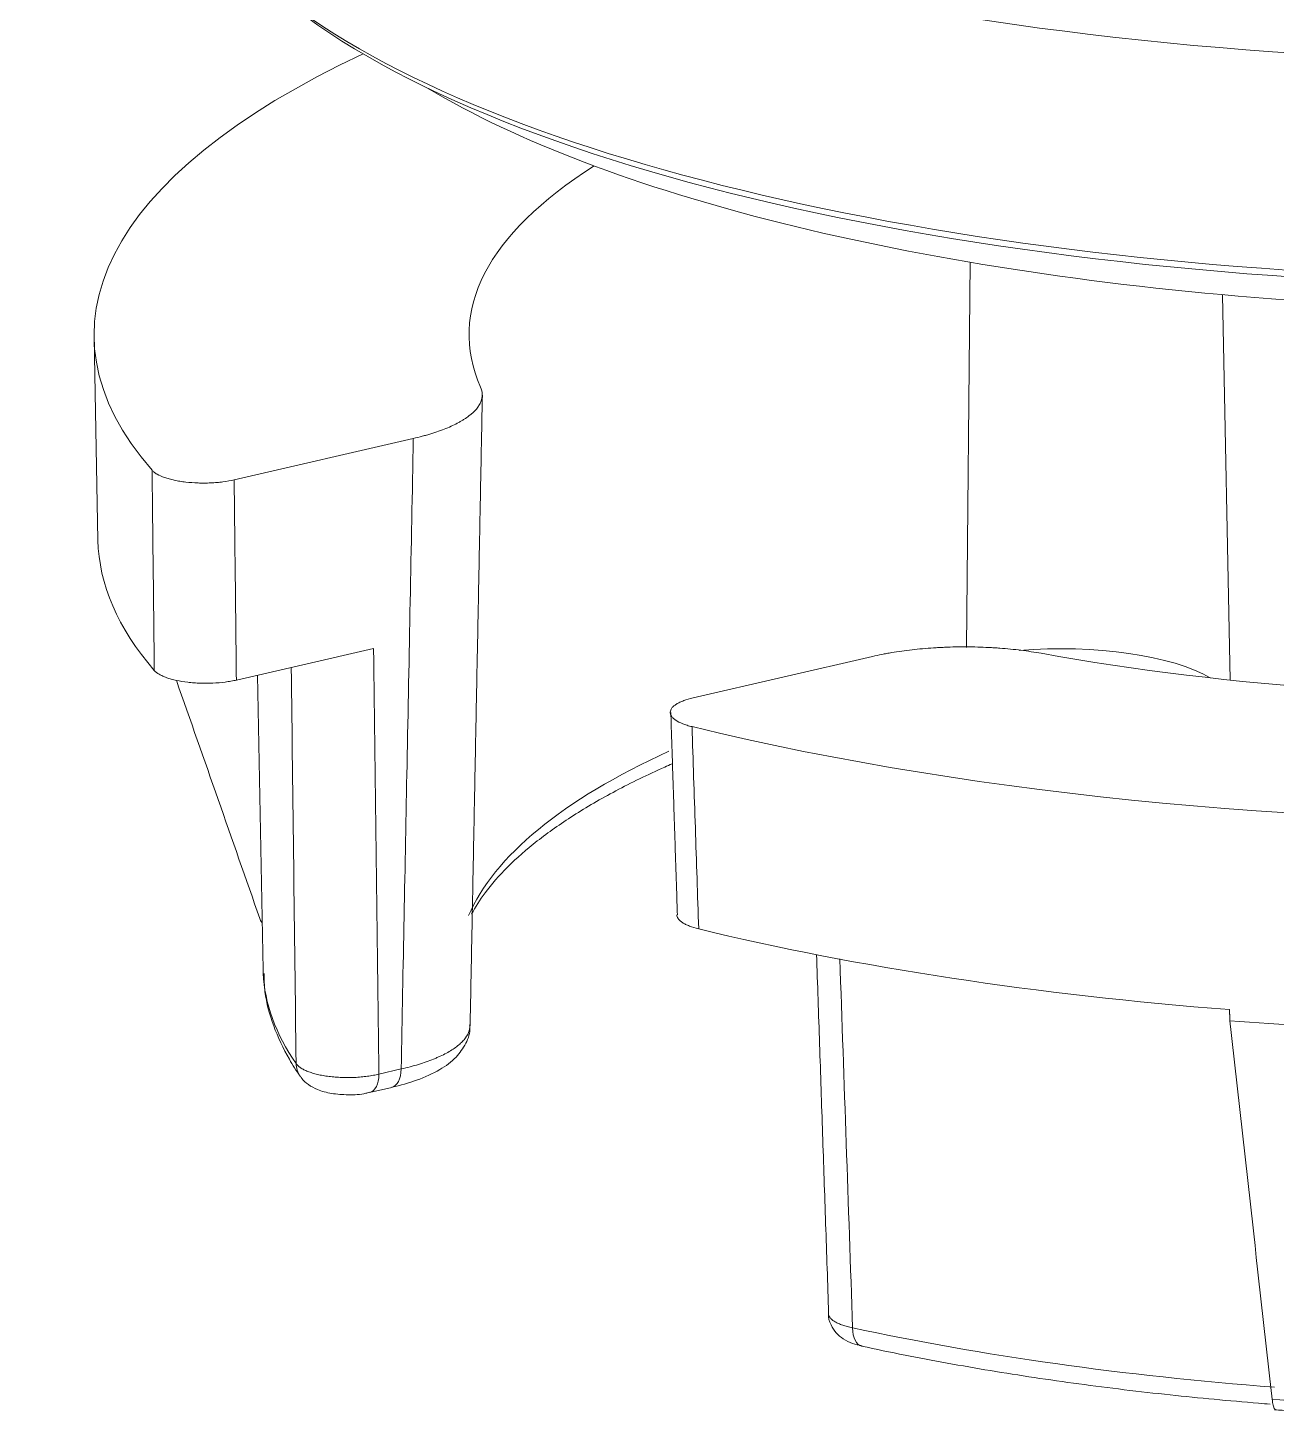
# Model space of a CAD drawing. Extents: x 9509 to 10103, y -15405 to -14985.
# Drawn here: x 10004.42 to 10027.73, y -15214.43 to -15188.5 of the extents above; entities that cross this region are included whole.
import ezdxf

# ---------------------------------------------------------------- set-up
doc = ezdxf.new("R2010")
doc.units = 0
doc.header["$MEASUREMENT"] = 0
doc.linetypes.add('HIDDEN2', pattern=[4.7625, 3.175, -1.5875])
doc.layers.add('1', color=4, linetype='HIDDEN2')

msp = doc.modelspace()

# ---------------------------------------------------------------- linework, layer by layer
at = {"layer": '1', "color": 1, "linetype": 'Continuous', "lineweight": 13}
for p, q in [((10022.01, -15192.874), (10021.942, -15200.068)), ((10010.974, -15208.03), (10011.389, -15207.934))]:
    msp.add_line(p, q, dxfattribs=at)
at = {"layer": '1', "color": 7, "linetype": 'Continuous', "lineweight": 18}
for p, q in [((10026.725, -15193.48), (10026.863, -15200.674)), ((10005.656, -15194.287), (10005.728, -15198.061)), ((10008.271, -15196.937), (10011.616, -15196.164)), ((10010.874, -15200.082), (10008.313, -15200.674)), ((10020.187, -15200.233), (10016.841, -15201.006)), ((10008.707, -15200.583), (10008.812, -15206.082)), ((10010.801, -15208.373), (10011.216, -15208.277)), ((10019.986, -15213.108), (10019.992, -15213.109))]:
    msp.add_line(p, q, dxfattribs=at)
at = {"layer": '1', "color": 1, "linetype": 'Continuous', "lineweight": 13}
for centre, major_axis, ratio, start_param, end_param in [((10033.147, -15180.531), (26, 0.017), 0.330963, 3.749548, 6.281083), ((10033.149, -15184.588), (-26, -0.017), 0.330963, 0.410821, 2.729414), ((10023.684, -15201.154), (3.218, 0.002), 0.330963, 0.50826, 1.807492), ((10033.163, -15206.017), (20.718, 0.013), 0.330963, 2.514309, 3.001405), ((10033.163, -15206.017), (-24.351, -0.016), 0.330963, 0.01372, 0.225345), ((10009.916, -15207.788), (0.411, 0.285), 0.919786, 2.591806, 3.137102), ((10010.689, -15207.886), (-0.113, 0.487), 0.539001, 3.131701, 4.291126), ((10011.103, -15207.79), (-0.113, 0.487), 0.539001, 3.141604, 4.291126), ((10020.091, -15212.619), (-0.106, -0.489), 0.517321, 5.126928, 6.283125), ((10033.163, -15206.017), (-24.351, -0.016), 0.330963, 0.990567, 1.343938), ((10033.163, -15206.158), (-24.615, -0.016), 0.330963, 1.344679, 1.442029)]:
    msp.add_ellipse(centre, major_axis=major_axis, ratio=ratio, start_param=start_param, end_param=end_param, dxfattribs=at)
at = {"layer": '1', "color": 7, "linetype": 'Continuous', "lineweight": 18}
for centre, major_axis, start_param, end_param in [((10033.146, -15180.059), (-25.5, -0.016), 0.840826, 2.242173), ((10033.149, -15184.777), (25.8, 0.016), 3.525023, 5.974974), ((10033.156, -15194.213), (-27.5, -0.018), 0.934474, 3.755618), ((10033.156, -15194.213), (-27.5, -0.018), 5.669077, 6.564623), ((10033.15, -15185.721), (-24.3, -0.016), 0.504774, 2.178752), ((10033.156, -15194.213), (20.5, 0.013), 2.659018, 3.286366), ((10033.158, -15197.988), (27.43, 0.018), 3.147717, 3.419344), ((10033.156, -15194.213), (20.5, 0.013), 4.212731, 5.356092), ((10033.158, -15197.988), (27.43, 0.018), 4.079753, 4.480235), ((10033.163, -15206.017), (-24.351, -0.016), 0.006122, 0.01372), ((10033.158, -15198.197), (-27.426, -0.018), 1.338917, 1.447791)]:
    msp.add_ellipse(centre, major_axis=major_axis, ratio=0.330963, start_param=start_param, end_param=end_param, dxfattribs=at)
for points, knots in [([(10011.616, -15196.164), (10011.674, -15196.151), (10011.729, -15196.137), (10011.811, -15196.115), (10011.838, -15196.108), (10011.891, -15196.093), (10011.916, -15196.085), (10012.044, -15196.046), (10012.138, -15196.012), (10012.312, -15195.942), (10012.392, -15195.904), (10012.483, -15195.855), (10012.5, -15195.845), (10012.534, -15195.825), (10012.551, -15195.815), (10012.599, -15195.784), (10012.628, -15195.764), (10012.71, -15195.701), (10012.756, -15195.658), (10012.812, -15195.592), (10012.828, -15195.569), (10012.849, -15195.535), (10012.855, -15195.524), (10012.867, -15195.501), (10012.872, -15195.49), (10012.894, -15195.433), (10012.903, -15195.388), (10012.901, -15195.297), (10012.891, -15195.251), (10012.871, -15195.205)], [0, 0, 0, 0, 0.0625, 0.0625, 0.09375, 0.09375, 0.125, 0.125, 0.25, 0.25, 0.375, 0.375, 0.40625, 0.40625, 0.4375, 0.4375, 0.5, 0.5, 0.625, 0.625, 0.6875, 0.6875, 0.71875, 0.71875, 0.75, 0.75, 0.875, 0.875, 1, 1, 1, 1]), ([(10006.739, -15196.758), (10006.75, -15196.771), (10006.763, -15196.783), (10006.787, -15196.801), (10006.795, -15196.807), (10006.813, -15196.819), (10006.822, -15196.825), (10006.871, -15196.853), (10006.918, -15196.874), (10006.986, -15196.898), (10007, -15196.902), (10007.029, -15196.911), (10007.044, -15196.916), (10007.09, -15196.928), (10007.153, -15196.944), (10007.221, -15196.957), (10007.275, -15196.965), (10007.293, -15196.968), (10007.329, -15196.973), (10007.348, -15196.976), (10007.441, -15196.986), (10007.518, -15196.992), (10007.616, -15196.995), (10007.636, -15196.996), (10007.676, -15196.996), (10007.696, -15196.997), (10007.755, -15196.996), (10007.833, -15196.994), (10007.911, -15196.989), (10007.969, -15196.984), (10007.988, -15196.982), (10008.025, -15196.978), (10008.044, -15196.976), (10008.136, -15196.964), (10008.205, -15196.952), (10008.271, -15196.937)], [0, 0, 0, 0, 0.0625, 0.0625, 0.09375, 0.09375, 0.125, 0.125, 0.25, 0.25, 0.28125, 0.28125, 0.3125, 0.3125, 0.375, 0.4375, 0.4375, 0.46875, 0.46875, 0.5, 0.5, 0.625, 0.625, 0.65625, 0.65625, 0.6875, 0.6875, 0.75, 0.8125, 0.8125, 0.84375, 0.84375, 0.875, 0.875, 1, 1, 1, 1]), ([(10023.337, -15200.175), (10023.215, -15200.153), (10023.089, -15200.134), (10022.831, -15200.102), (10022.699, -15200.089), (10022.53, -15200.076), (10022.496, -15200.074), (10022.428, -15200.07), (10022.394, -15200.068), (10022.29, -15200.062), (10022.221, -15200.06), (10022.015, -15200.054), (10021.877, -15200.053), (10021.671, -15200.057), (10021.602, -15200.059), (10021.499, -15200.064), (10021.464, -15200.065), (10021.396, -15200.069), (10021.361, -15200.071), (10021.19, -15200.082), (10021.057, -15200.094), (10020.796, -15200.124), (10020.669, -15200.141), (10020.515, -15200.168), (10020.484, -15200.173), (10020.423, -15200.184), (10020.393, -15200.19), (10020.303, -15200.208), (10020.244, -15200.22), (10020.187, -15200.233)], [0, 0, 0, 0, 0.125, 0.125, 0.25, 0.25, 0.28125, 0.28125, 0.3125, 0.3125, 0.375, 0.375, 0.5, 0.5, 0.5625, 0.5625, 0.59375, 0.59375, 0.625, 0.625, 0.75, 0.75, 0.875, 0.875, 0.90625, 0.90625, 0.9375, 0.9375, 1, 1, 1, 1]), ([(10008.313, -15200.674), (10008.281, -15200.682), (10008.247, -15200.688), (10008.194, -15200.698), (10008.176, -15200.701), (10008.14, -15200.706), (10008.122, -15200.709), (10008.029, -15200.721), (10007.952, -15200.727), (10007.854, -15200.732), (10007.835, -15200.732), (10007.795, -15200.733), (10007.775, -15200.733), (10007.715, -15200.734), (10007.637, -15200.733), (10007.559, -15200.728), (10007.501, -15200.724), (10007.481, -15200.722), (10007.443, -15200.719), (10007.424, -15200.717), (10007.331, -15200.706), (10007.26, -15200.694), (10007.177, -15200.676), (10007.161, -15200.672), (10007.129, -15200.665), (10007.113, -15200.66), (10007.068, -15200.648), (10007.011, -15200.63), (10006.96, -15200.61), (10006.925, -15200.594), (10006.914, -15200.589), (10006.892, -15200.577), (10006.882, -15200.572), (10006.833, -15200.543), (10006.803, -15200.519), (10006.781, -15200.494)], [0, 0, 0, 0, 0.0625, 0.0625, 0.09375, 0.09375, 0.125, 0.125, 0.25, 0.25, 0.28125, 0.28125, 0.3125, 0.3125, 0.375, 0.4375, 0.4375, 0.46875, 0.46875, 0.5, 0.5, 0.625, 0.625, 0.65625, 0.65625, 0.6875, 0.6875, 0.75, 0.8125, 0.8125, 0.84375, 0.84375, 0.875, 0.875, 1, 1, 1, 1]), ([(10016.841, -15201.006), (10016.776, -15201.021), (10016.717, -15201.039), (10016.652, -15201.063), (10016.639, -15201.068), (10016.614, -15201.078), (10016.603, -15201.084), (10016.569, -15201.1), (10016.527, -15201.122), (10016.495, -15201.146), (10016.473, -15201.164), (10016.467, -15201.17), (10016.455, -15201.183), (10016.449, -15201.189), (10016.424, -15201.221), (10016.414, -15201.247), (10016.412, -15201.28), (10016.413, -15201.286), (10016.414, -15201.299), (10016.416, -15201.306), (10016.422, -15201.325), (10016.435, -15201.351), (10016.457, -15201.376), (10016.477, -15201.395), (10016.484, -15201.401), (10016.499, -15201.413), (10016.508, -15201.419), (10016.552, -15201.448), (10016.594, -15201.47), (10016.658, -15201.495), (10016.671, -15201.5), (10016.699, -15201.51), (10016.713, -15201.514), (10016.756, -15201.528), (10016.786, -15201.536), (10016.819, -15201.544)], [0, 0, 0, 0, 0.125, 0.125, 0.15625, 0.15625, 0.1875, 0.1875, 0.25, 0.3125, 0.3125, 0.34375, 0.34375, 0.375, 0.375, 0.5, 0.5, 0.53125, 0.53125, 0.5625, 0.5625, 0.625, 0.6875, 0.6875, 0.71875, 0.71875, 0.75, 0.75, 0.875, 0.875, 0.90625, 0.90625, 0.9375, 0.9375, 1, 1, 1, 1]), ([(10012.705, -15205.043), (10012.774, -15204.913), (10012.957, -15204.621), (10013.356, -15204.163), (10013.908, -15203.677), (10014.584, -15203.201), (10015.38, -15202.738), (10016.031, -15202.421), (10016.402, -15202.257), (10016.448, -15202.237)], [0, 0, 0, 0, 0.139521, 0.309823, 0.47698, 0.643345, 0.809762, 0.976617, 1, 1, 1, 1]), ([(10008.751, -15205.128), (10008.76, -15205.151), (10008.77, -15205.174), (10008.786, -15205.204), (10008.79, -15205.211), (10008.794, -15205.218)], [0, 0, 0, 0, 0.753009, 0.753009, 1, 1, 1, 1]), ([(10016.944, -15205.32), (10016.879, -15205.304), (10016.822, -15205.286), (10016.758, -15205.261), (10016.746, -15205.256), (10016.722, -15205.246), (10016.711, -15205.24), (10016.678, -15205.224), (10016.638, -15205.201), (10016.607, -15205.177), (10016.587, -15205.159), (10016.581, -15205.153), (10016.57, -15205.14), (10016.565, -15205.134), (10016.544, -15205.103), (10016.535, -15205.079), (10016.535, -15205.054)], [0, 0, 0, 0, 0.253791, 0.253791, 0.317239, 0.317239, 0.380687, 0.380687, 0.507582, 0.634478, 0.634478, 0.697926, 0.697926, 0.761374, 0.761374, 1, 1, 1, 1]), ([(10008.831, -15206.153), (10008.829, -15206.266), (10008.842, -15206.594), (10008.992, -15207.133), (10009.235, -15207.659), (10009.432, -15207.967), (10009.505, -15208.073)], [0, 0, 0, 0, 0.169021, 0.49614, 0.826589, 1, 1, 1, 1]), ([(10011.212, -15208.275), (10011.379, -15208.239), (10011.707, -15208.146), (10012.107, -15207.964), (10012.411, -15207.741), (10012.601, -15207.472), (10012.688, -15207.246), (10012.669, -15207.129), (10012.666, -15207.113)], [0, 0, 0, 0, 0.208123, 0.441976, 0.649308, 0.818158, 0.975873, 1, 1, 1, 1]), ([(10009.508, -15208.067), (10009.516, -15208.083), (10009.554, -15208.148), (10009.665, -15208.237), (10009.844, -15208.335), (10010.089, -15208.4), (10010.405, -15208.422), (10010.656, -15208.412), (10010.775, -15208.375), (10010.797, -15208.368)], [0, 0, 0, 0, 0.037486, 0.161371, 0.305795, 0.509143, 0.722626, 0.948008, 1, 1, 1, 1]), ([(10019.367, -15212.498), (10019.367, -15212.501), (10019.356, -15212.574), (10019.406, -15212.708), (10019.505, -15212.866), (10019.648, -15212.984), (10019.805, -15213.063), (10019.931, -15213.092), (10019.994, -15213.1)], [0, 0, 0, 0, 0.00928, 0.222705, 0.408179, 0.593373, 0.808217, 1, 1, 1, 1]), ([(10019.986, -15213.108), (10020.253, -15213.166), (10021.036, -15213.328), (10022.379, -15213.571), (10024.034, -15213.82), (10025.709, -15214.022), (10026.913, -15214.135), (10027.54, -15214.185), (10027.612, -15214.191)], [0, 0, 0, 0, 0.114426, 0.332243, 0.549936, 0.767491, 0.973468, 1, 1, 1, 1]), ([(10027.714, -15214.297), (10027.713, -15214.297), (10027.712, -15214.297), (10027.708, -15214.295), (10027.706, -15214.294), (10027.699, -15214.289), (10027.695, -15214.283), (10027.688, -15214.272), (10027.686, -15214.268), (10027.682, -15214.258), (10027.68, -15214.253), (10027.674, -15214.236), (10027.671, -15214.223), (10027.664, -15214.194), (10027.66, -15214.177), (10027.655, -15214.141), (10027.652, -15214.122), (10027.65, -15214.101)], [0, 0, 0, 0, 0.05015, 0.05015, 0.1365, 0.1365, 0.3092, 0.3092, 0.39555, 0.39555, 0.4819, 0.4819, 0.6546, 0.6546, 0.8273, 0.8273, 1, 1, 1, 1])]:
    msp.add_open_spline(points, degree=3, knots=knots, dxfattribs=at)
for points, degree in [([(10012.676, -15207.126), (10012.905, -15195.355)], 1), ([(10008.751, -15205.128), (10008.232, -15203.644), (10007.712, -15202.161), (10007.192, -15200.677)], 3), ([(10016.423, -15201.279), (10016.546, -15205.054)], 1), ([(10019.144, -15205.796), (10019.37, -15212.499)], 1), ([(10027.65, -15214.101), (10027.387, -15211.746), (10027.124, -15209.39), (10026.861, -15207.035)], 3), ([(10027.693, -15214.295), (10028.872, -15214.385), (10030.072, -15214.435)], 2)]:
    msp.add_open_spline(points, degree=degree, dxfattribs=at)
at = {"layer": '1', "color": 1, "linetype": 'Continuous', "lineweight": 13}
for points, knots in [([(10011.389, -15207.934), (10011.425, -15206.042), (10011.462, -15204.151), (10011.538, -15200.227), (10011.577, -15198.196), (10011.616, -15196.164)], [0, 0, 0, 0, 0.482176, 0.482176, 1, 1, 1, 1]), ([(10006.781, -15200.494), (10006.774, -15199.871), (10006.767, -15199.248), (10006.753, -15198.003), (10006.746, -15197.38), (10006.739, -15196.758)], [0, 0, 0, 0, 0.500236, 0.500236, 1, 1, 1, 1]), ([(10008.271, -15196.937), (10008.278, -15197.55), (10008.285, -15198.163), (10008.299, -15199.408), (10008.306, -15200.041), (10008.313, -15200.674)], [0, 0, 0, 0, 0.492075, 0.492075, 1, 1, 1, 1]), ([(10016.819, -15201.544), (10016.839, -15202.173), (10016.86, -15202.802), (10016.902, -15204.061), (10016.923, -15204.69), (10016.944, -15205.32)], [0, 0, 0, 0, 0.499764, 0.499764, 1, 1, 1, 1]), ([(10011.389, -15207.934), (10011.503, -15207.908), (10011.61, -15207.88), (10011.811, -15207.818), (10011.905, -15207.785), (10012.015, -15207.741), (10012.036, -15207.732), (10012.078, -15207.714), (10012.099, -15207.705), (10012.159, -15207.677), (10012.197, -15207.658), (10012.305, -15207.6), (10012.368, -15207.56), (10012.451, -15207.497), (10012.489, -15207.465), (10012.522, -15207.433), (10012.543, -15207.411), (10012.553, -15207.4), (10012.6, -15207.345), (10012.628, -15207.3), (10012.664, -15207.212), (10012.674, -15207.168), (10012.674, -15207.124)], [0, 0, 0, 0, 0.143681, 0.143681, 0.287361, 0.287361, 0.323282, 0.323282, 0.359202, 0.359202, 0.431042, 0.431042, 0.574723, 0.574723, 0.646563, 0.682483, 0.682483, 0.718403, 0.718403, 0.862084, 0.862084, 1, 1, 1, 1]), ([(10009.428, -15207.833), (10009.438, -15207.847), (10009.461, -15207.874), (10009.493, -15207.899), (10009.52, -15207.918), (10009.53, -15207.924), (10009.551, -15207.936), (10009.562, -15207.942), (10009.596, -15207.959), (10009.645, -15207.981), (10009.702, -15208.001), (10009.747, -15208.014), (10009.763, -15208.019), (10009.795, -15208.028), (10009.811, -15208.032), (10009.861, -15208.043), (10009.93, -15208.058), (10010.004, -15208.069), (10010.061, -15208.076), (10010.081, -15208.078), (10010.12, -15208.083), (10010.139, -15208.084), (10010.198, -15208.089), (10010.278, -15208.094), (10010.359, -15208.095), (10010.42, -15208.095), (10010.441, -15208.095), (10010.482, -15208.093), (10010.502, -15208.093), (10010.562, -15208.09), (10010.602, -15208.087), (10010.661, -15208.082), (10010.681, -15208.08), (10010.72, -15208.075), (10010.739, -15208.073), (10010.797, -15208.065), (10010.871, -15208.053), (10010.941, -15208.038), (10010.974, -15208.03)], [0, 0, 0, 0, 0.0625, 0.125, 0.125, 0.15625, 0.15625, 0.1875, 0.1875, 0.25, 0.3125, 0.3125, 0.34375, 0.34375, 0.375, 0.375, 0.4375, 0.5, 0.5, 0.53125, 0.53125, 0.5625, 0.5625, 0.625, 0.6875, 0.6875, 0.71875, 0.71875, 0.75, 0.75, 0.8125, 0.8125, 0.84375, 0.84375, 0.875, 0.875, 0.9375, 1, 1, 1, 1]), ([(10019.366, -15212.499), (10019.366, -15212.499), (10019.366, -15212.5), (10019.366, -15212.514), (10019.373, -15212.541), (10019.388, -15212.567), (10019.404, -15212.587), (10019.41, -15212.593), (10019.423, -15212.606), (10019.43, -15212.612), (10019.453, -15212.63), (10019.487, -15212.654), (10019.53, -15212.676), (10019.566, -15212.692), (10019.579, -15212.697), (10019.605, -15212.707), (10019.618, -15212.712), (10019.659, -15212.726), (10019.718, -15212.744), (10019.783, -15212.759), (10019.817, -15212.766)], [0, 0, 0, 0, 0.006704, 0.006704, 0.130866, 0.255028, 0.255028, 0.317109, 0.317109, 0.37919, 0.37919, 0.503352, 0.627514, 0.627514, 0.689595, 0.689595, 0.751676, 0.751676, 0.875838, 1, 1, 1, 1])]:
    msp.add_open_spline(points, degree=3, knots=knots, dxfattribs=at)
for points in [[(10010.874, -15200.082), (10010.907, -15202.732), (10010.941, -15205.381), (10010.974, -15208.03)], [(10009.428, -15207.833), (10009.398, -15205.368), (10009.367, -15202.903), (10009.337, -15200.437)], [(10019.579, -15205.877), (10019.659, -15208.173), (10019.738, -15210.47), (10019.817, -15212.766)]]:
    msp.add_open_spline(points, degree=3, dxfattribs=at)
at = {"layer": '1', "color": 7, "linetype": 'Continuous', "lineweight": 18}
msp.add_rational_spline([(10026.861, -15207.035), (10026.857, -15206.931), (10026.853, -15206.827)], [0.500000167846, 0.499999832154, 0.500000167846], degree=2, dxfattribs=at)

doc.saveas('drawing.dxf')
